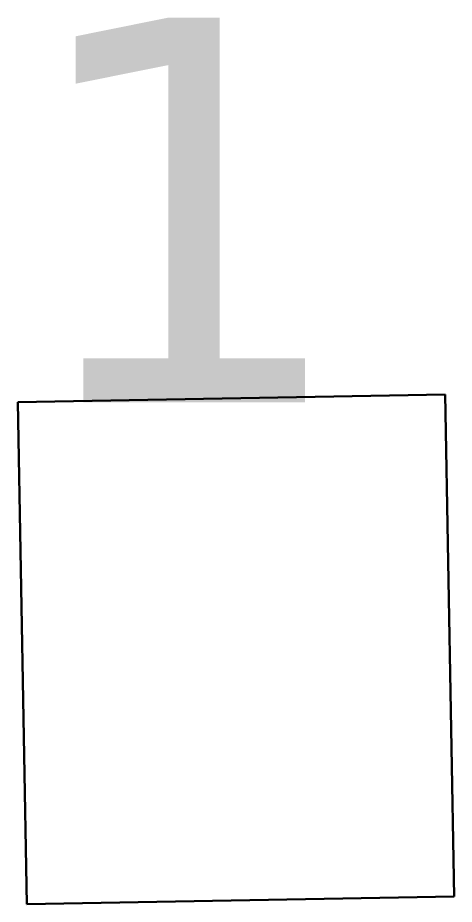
# Model space of a CAD drawing. Header units: inches. Extents: x -3 to 1235, y -1 to 963.
# Drawn here: x -0.5698 to -0.3656, y 39.6268 to 40.0417 of the extents above; entities that cross this region are included whole.
import ezdxf

# ---------------------------------------------------------------- set-up
doc = ezdxf.new("R2010")
doc.units = ezdxf.units.IN
doc.header["$MEASUREMENT"] = 0
doc.layers.add('DLX_TERR_LUM', color=7, linetype='Continuous', true_color=0x000000)
doc.layers.add('DLX_TERR_LUMKEY_IDX', color=7, linetype='Continuous', true_color=0x7f7f7f)
doc.styles.add('TableTextStyle', font='')
doc.styles.get('TableTextStyle').set_extended_font_data('VERDANA.TTF')

msp = doc.modelspace()

# ---------------------------------------------------------------- linework, layer by layer
at = {"layer": 'DLX_TERR_LUM'}
for points in [[(-0.56979, 39.86175, 0), (-0.36982, 39.86533, 0)], [(-0.36982, 39.86533, 0), (-0.56979, 39.86175, 0)], [(-0.36982, 39.86533, 0), (-0.56979, 39.86175, 0)], [(-0.56979, 39.86175, 0), (-0.36982, 39.86533, 0)], [(-0.56558, 39.62679, 0), (-0.56979, 39.86175, 0)], [(-0.56979, 39.86175, 0), (-0.56979, 39.86175, 0)], [(-0.56979, 39.86175, 0), (-0.56558, 39.62679, 0)], [(-0.56979, 39.86175, 0), (-0.56979, 39.86175, 0)], [(-0.56979, 39.86175, 0), (-0.56558, 39.62679, 0)], [(-0.56558, 39.62679, 0), (-0.56979, 39.86175, 0)], [(-0.36982, 39.86533, 0), (-0.36982, 39.86533, 0)], [(-0.36982, 39.86533, 0), (-0.36562, 39.63036, 0)], [(-0.36562, 39.63036, 0), (-0.36982, 39.86533, 0)], [(-0.36982, 39.86533, 0), (-0.36982, 39.86533, 0)], [(-0.36562, 39.63036, 0), (-0.36982, 39.86533, 0)], [(-0.36982, 39.86533, 0), (-0.36562, 39.63036, 0)], [(-0.36562, 39.63036, 0), (-0.56558, 39.62679, 0)], [(-0.56558, 39.62679, 0), (-0.36562, 39.63036, 0)], [(-0.56558, 39.62679, 0), (-0.36562, 39.63036, 0)], [(-0.36562, 39.63036, 0), (-0.56558, 39.62679, 0)], [(-0.36562, 39.63036, 0), (-0.36562, 39.63036, 0)], [(-0.36562, 39.63036, 0), (-0.36562, 39.63036, 0)], [(-0.56558, 39.62679, 0), (-0.56558, 39.62679, 0)], [(-0.56558, 39.62679, 0), (-0.56558, 39.62679, 0)]]:
    msp.add_polyline3d(points, dxfattribs=at)

# ---------------------------------------------------------------- texts
at = {"layer": 'DLX_TERR_LUMKEY_IDX', "style": 'TableTextStyle'}
msp.add_text('1', height=0.18, dxfattribs=at).set_placement((-0.56979, 39.86175))

doc.saveas('drawing.dxf')
